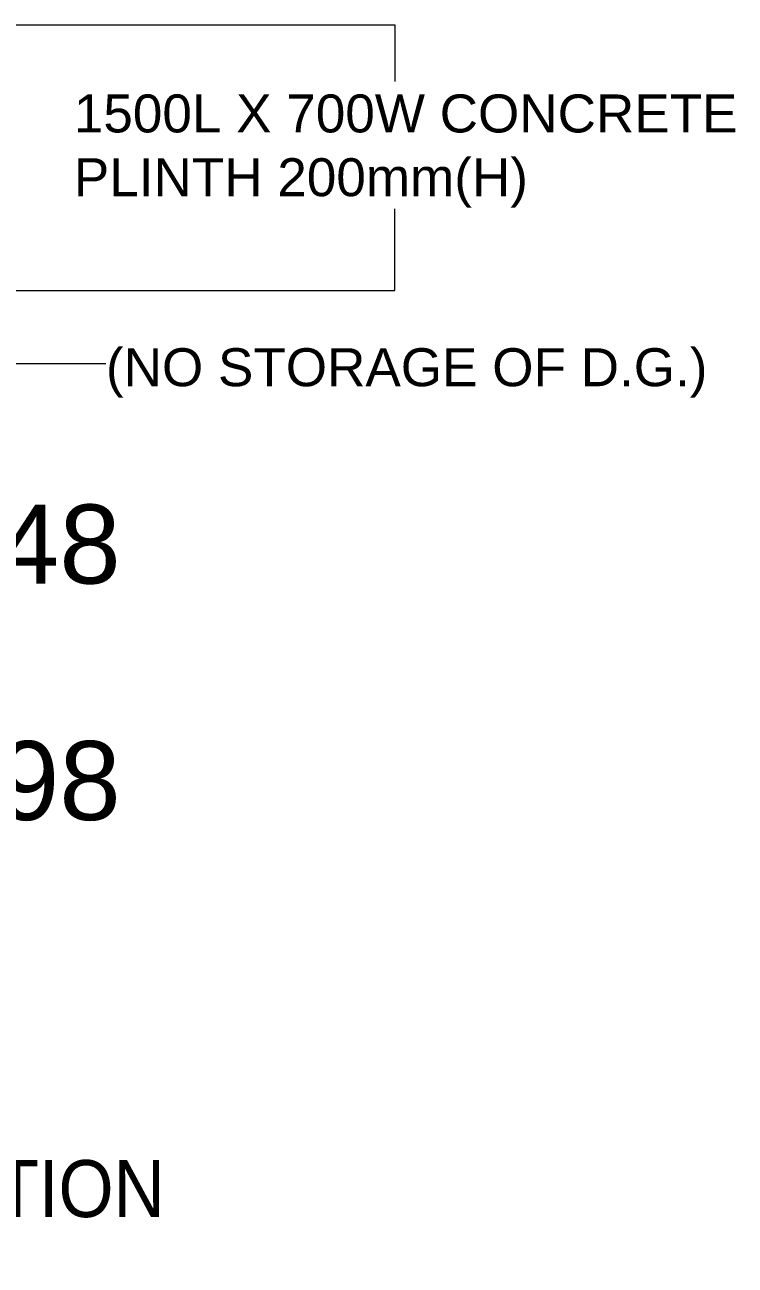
# Model space of a CAD drawing. Header units: millimetres. Extents: x 12827 to 109288, y -12264 to 68487.
# Drawn here: x 88944 to 92482, y 12051 to 18228 of the extents above; entities that cross this region are included whole.
import ezdxf

# ---------------------------------------------------------------- set-up
doc = ezdxf.new("R2010")
doc.units = ezdxf.units.MM
doc.layers.add('A-ANNO-NOTE', color=131, linetype='Continuous', lineweight=25)
doc.layers.add('G-ANNO-TEXT', color=231, linetype='Continuous', lineweight=5)
doc.styles.add('Arial', font='arial.ttf', dxfattribs={"height": 393.413174})
doc.styles.add('Swis721 BT_2', font='swiss.ttf', dxfattribs={"width": 0.89, "height": 283.821263})
doc.styles.add('Swis721 BT_8', font='swiss.ttf', dxfattribs={"height": 189.214176})

msp = doc.modelspace()

# ---------------------------------------------------------------- linework, layer by layer
at = {"layer": 'G-ANNO-TEXT', "color": 130}
for p, q in [((87986.3665, 18228.17777), (90785.98479, 18228.17777)), ((90785.98479, 18228.17777), (90785.98479, 17946.03684)), ((90785.98479, 16905.34856), (90785.98479, 17311.1162)), ((88124.97297, 16905.34856), (90785.98479, 16905.34856)), ((88244.3849, 16542.16479), (89347.98479, 16542.16479))]:
    msp.add_line(p, q, dxfattribs=at)

# ---------------------------------------------------------------- texts
at = {"layer": 'A-ANNO-NOTE', "lineweight": 5, "char_height": 393.413174, "width": 2385.6, "attachment_point": 1, "line_spacing_factor": 0.938532, "style": 'Arial'}
for s, insert in [('+13.848', (87419.67634, 15838.76852)), ('+13.898', (87419.67634, 14660.97756))]:
    msp.add_mtext(s, dxfattribs=dict(at, insert=insert))
at = {"layer": 'G-ANNO-TEXT', "color": 7, "attachment_point": 1, "line_spacing_factor": 1.00667}
for s, insert, char_height, width, style in [('1500L X 700W CONCRETE\\PPLINTH 200mm(H)', (89187.98479, 17881.28276), 189.2141757, 3835.2, 'Swis721 BT_8'), ('(NO STORAGE OF D.G.)', (89347.98479, 16617.41071), 189.2141757, 3496.8, 'Swis721 BT_8'), ('MOBILE\\PCOMMUNICATION\\PROOM', (86583.17225, 13050.25175), 283.8212635, 3571.2, 'Swis721 BT_2')]:
    msp.add_mtext(s, dxfattribs=dict(at, insert=insert, char_height=char_height, width=width, style=style))

doc.saveas('drawing.dxf')
